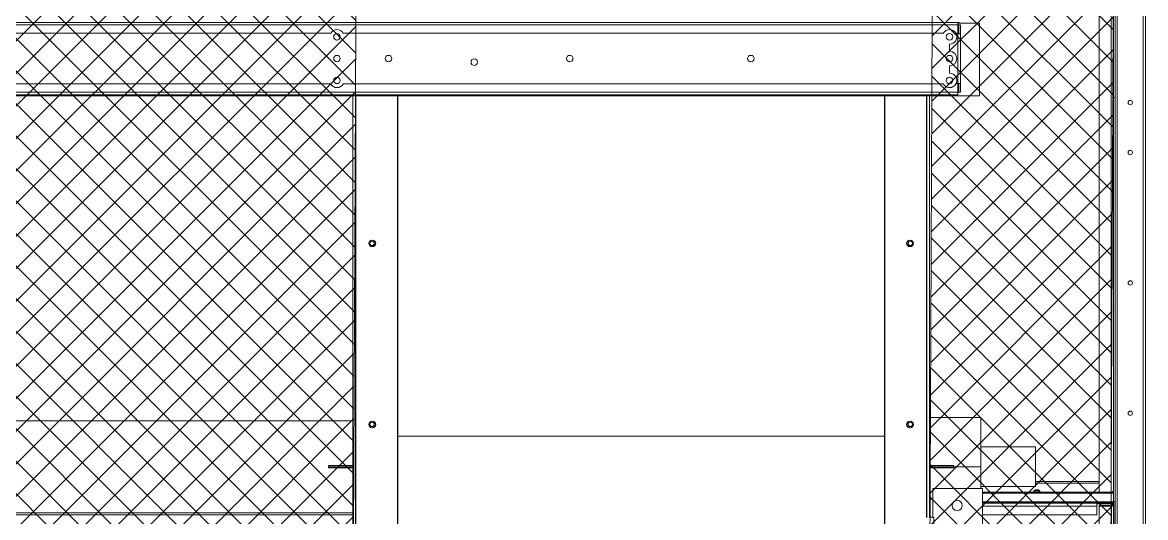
# Model space of a CAD drawing. Header units: millimetres. Extents: x -17070 to 45881, y -291348 to 34009.
# Drawn here: x 36494 to 38044, y 22086 to 22770 of the extents above; entities that cross this region are included whole.
import ezdxf

# ---------------------------------------------------------------- set-up
doc = ezdxf.new("R2010")
doc.units = ezdxf.units.MM
pattern_1 = [(45, (-829389.63, -356984.166), (-22.4506403, 22.4506403), []), (135, (-829389.63, -356984.166), (-22.4506403, -22.4506403), [])]

# ---------------------------------------------------------------- blocks, each defined once
blk = doc.blocks.new('2')
at = {"lineweight": 5}
h = blk.add_hatch(dxfattribs=at)
h.set_pattern_fill('ANSI37', scale=10)
h.set_pattern_definition(pattern_1)
h.paths.add_polyline_path([(37991.5, 20959.7), (37999.9, 22881.9), (37750, 22881.9), (37741.5, 20959.7)])
h = blk.add_hatch(dxfattribs=at)
h.set_pattern_fill('ANSI37', scale=10)
h.set_pattern_definition(pattern_1)
h.paths.add_polyline_path([(36945.9, 20947.9), (36954.4, 22870.1), (36442, 22870.1), (36433.5, 20947.9)])
at = {"color": 7, "lineweight": 20}
for p, q in [((38001.9, 20951.4), (38001.9, 23793.2)), ((38005, 20951.4), (38005, 23793.2)), ((38040.8, 20951.4), (38040.8, 23793.2)), ((38043.9, 20951.4), (38043.9, 23793.2)), ((35602.8, 22769.9), (37785, 22769.9)), ((35602.8, 22766.4), (37785, 22766.4)), ((37814.8, 22668.7), (35570.7, 22668.7)), ((37785, 22673.4), (35602.8, 22673.4)), ((37785, 22669.9), (35602.8, 22669.9)), ((36950.1, 21256.4), (36950.1, 22668.7)), ((36953.6, 21256.4), (36953.6, 22669.9)), ((36954.1, 21256.4), (36954.1, 22669.9)), ((37011.6, 21256.4), (37011.6, 22669.9)), ((37012.1, 21256.4), (37012.1, 22669.9)), ((37683.7, 21256.4), (37683.7, 22669.9)), ((37684.2, 21256.4), (37684.2, 22669.9))]:
    blk.add_line(p, q, dxfattribs=at)
at = {"color": 7, "lineweight": 20, "ltscale": 0.415127}
for p, q in [((37979.9, 22868.7), (37979.9, 22121.4)), ((37996.4, 22121.4), (37996.4, 22868.7)), ((37999.9, 22123.9), (37999.9, 22871.1))]:
    blk.add_line(p, q, dxfattribs=at)
at = {"color": 7, "lineweight": 20, "ltscale": 0.098092}
blk.add_line((37999.9, 22666.4), (37999.9, 22842.9), dxfattribs=at)
at = {"color": 7, "lineweight": 20, "ltscale": 0.001944}
for p, q in [((37785, 22766.4), (37785, 22769.9)), ((37785, 22754.1), (37788.5, 22754.1)), ((37785, 22685.7), (37788.5, 22685.7)), ((37785, 22673.4), (37785, 22669.9))]:
    blk.add_line(p, q, dxfattribs=at)
at = {"color": 7, "lineweight": 20, "ltscale": 0.016528}
blk.add_line((37814.8, 22768.7), (37785, 22768.7), dxfattribs=at)
at = {"color": 7, "lineweight": 20, "ltscale": 0.055556}
blk.add_line((37814.8, 22668.7), (37814.8, 22768.7), dxfattribs=at)
at = {"color": 7, "lineweight": 20, "ltscale": 0.247822}
for p, q in [((36919.5, 22754.9), (36473.4, 22754.9)), ((36473.4, 22684.9), (36919.5, 22684.9))]:
    blk.add_line(p, q, dxfattribs=at)
at = {"color": 7, "lineweight": 20, "ltscale": 0.460044}
for p, q in [((37764.9, 22754.9), (36936.8, 22754.9)), ((36936.8, 22684.9), (37764.9, 22684.9))]:
    blk.add_line(p, q, dxfattribs=at)
at = {"color": 7, "lineweight": 20, "ltscale": 0.001578}
for p, q in [((37785, 22754.9), (37782.2, 22754.9)), ((37782.2, 22684.9), (37785, 22684.9))]:
    blk.add_line(p, q, dxfattribs=at)
at = {"color": 7, "lineweight": 20, "ltscale": 0.001347}
for p, q in [((37782.6, 22754.1), (37785, 22754.1)), ((37782.6, 22685.7), (37785, 22685.7))]:
    blk.add_line(p, q, dxfattribs=at)
at = {"color": 7, "lineweight": 20, "ltscale": 0.006833}
for p, q in [((37785, 22754.1), (37785, 22766.4)), ((37786.5, 22766.4), (37786.5, 22754.1)), ((37788.5, 22754.1), (37788.5, 22766.4)), ((37785, 22673.4), (37785, 22685.7)), ((37786.5, 22685.7), (37786.5, 22673.4)), ((37788.5, 22673.4), (37788.5, 22685.7))]:
    blk.add_line(p, q, dxfattribs=at)
at = {"color": 7, "lineweight": 20, "ltscale": 0.006389}
for p, q in [((37785, 22754.9), (37785, 22766.4)), ((37785, 22673.4), (37785, 22684.9))]:
    blk.add_line(p, q, dxfattribs=at)
at = {"color": 7, "lineweight": 20, "ltscale": 0.000833333}
for p, q in [((37785, 22766.4), (37786.5, 22766.4)), ((37785, 22673.4), (37786.5, 22673.4)), ((37750.5, 22086.4), (37752, 22086.4))]:
    blk.add_line(p, q, dxfattribs=at)
at = {"color": 7, "lineweight": 20, "ltscale": 0.038}
for p, q in [((37785, 22754.1), (37785, 22685.7)), ((37788.5, 22754.1), (37788.5, 22685.7))]:
    blk.add_line(p, q, dxfattribs=at)
at = {"color": 7, "lineweight": 20, "ltscale": 0.001111}
for p, q in [((37786.5, 22766.4), (37788.5, 22766.4)), ((37786.5, 22673.4), (37788.5, 22673.4)), ((38001.9, 22666.4), (37999.9, 22666.4))]:
    blk.add_line(p, q, dxfattribs=at)
at = {"color": 7, "lineweight": 20, "ltscale": 0.005556}
for p, q in [((37773.5, 22729.9), (37773.5, 22739.9)), ((37773.5, 22699.9), (37773.5, 22709.9))]:
    blk.add_line(p, q, dxfattribs=at)
at = {"color": 7, "lineweight": 20, "ltscale": 0.324167}
for p, q in [((37741.7, 22086.4), (37741.7, 22669.9)), ((37742.2, 22086.4), (37742.2, 22669.9))]:
    blk.add_line(p, q, dxfattribs=at)
at = {"color": 7, "lineweight": 20, "ltscale": 0.3235}
blk.add_line((37745.7, 22086.4), (37745.7, 22668.7), dxfattribs=at)
at = {"color": 7, "lineweight": 20, "ltscale": 0.284666}
blk.add_line((36437.7, 22220), (36950.1, 22220), dxfattribs=at)
at = {"color": 7, "lineweight": 20, "ltscale": 0.037}
blk.add_line((37746.5, 22158.1), (37746.5, 22224.7), dxfattribs=at)
at = {"color": 7, "lineweight": 20, "ltscale": 0.038889}
blk.add_line((37746.5, 22224.7), (37816.5, 22224.7), dxfattribs=at)
at = {"color": 7, "lineweight": 20, "ltscale": 0.037889}
blk.add_line((37816.5, 22156.5), (37816.5, 22224.7), dxfattribs=at)
at = {"color": 7, "lineweight": 20, "ltscale": 0.373111}
for p, q in [((37683.7, 22198.8), (37012.1, 22198.8)), ((37012.1, 22198.7), (37683.7, 22198.7)), ((37012.1, 22198.6), (37683.7, 22198.6)), ((37683.7, 22198.5), (37012.1, 22198.5))]:
    blk.add_line(p, q, dxfattribs=at)
at = {"color": 7, "lineweight": 20, "ltscale": 0.0004448}
blk.add_line((37745.7, 22184), (37746.5, 22184), dxfattribs=at)
at = {"color": 7, "lineweight": 20, "ltscale": 0.042111}
for p, q in [((37816.5, 22184), (37892.3, 22184)), ((37816.5, 22129), (37892.3, 22129))]:
    blk.add_line(p, q, dxfattribs=at)
at = {"color": 7, "lineweight": 20, "ltscale": 0.00187}
blk.add_line((37892.3, 22180.6), (37892.3, 22184), dxfattribs=at)
at = {"color": 7, "lineweight": 20, "ltscale": 0.028685}
blk.add_line((37892.3, 22129), (37892.3, 22180.6), dxfattribs=at)
at = {"color": 7, "lineweight": 20, "ltscale": 0.000888889}
for p, q in [((36916.2, 22158.1), (36916.2, 22156.5)), ((36916.2, 22154.9), (36916.2, 22156.5)), ((37779.6, 22154.9), (37779.6, 22158.1)), ((38000.3, 22108.7), (38001.9, 22108.7))]:
    blk.add_line(p, q, dxfattribs=at)
at = {"color": 7, "lineweight": 20, "ltscale": 0.018833}
for p, q in [((36916.2, 22158.1), (36950.1, 22158.1)), ((36950.1, 22156.5), (36916.2, 22156.5)), ((36950.1, 22156.5), (36916.2, 22156.5)), ((36916.2, 22154.9), (36950.1, 22154.9)), ((37779.6, 22158.1), (37745.7, 22158.1)), ((37745.7, 22156.5), (37779.6, 22156.5)), ((37745.7, 22156.5), (37779.6, 22156.5)), ((37779.6, 22154.9), (37745.7, 22154.9))]:
    blk.add_line(p, q, dxfattribs=at)
at = {"color": 7, "lineweight": 20, "ltscale": 0.024}
blk.add_line((37746.5, 22154.9), (37746.5, 22111.7), dxfattribs=at)
at = {"color": 7, "lineweight": 20, "ltscale": 0.0205}
for p, q in [((37779.6, 22156.5), (37816.5, 22156.5)), ((38000.3, 22071.8), (38000.3, 22108.7))]:
    blk.add_line(p, q, dxfattribs=at)
at = {"color": 7, "lineweight": 20, "ltscale": 0.016722}
blk.add_line((37816.5, 22156.5), (37816.5, 22126.4), dxfattribs=at)
at = {"color": 7, "lineweight": 20, "ltscale": 0.048667}
for p, q in [((37892.3, 22136), (37979.9, 22136)), ((37892.3, 22133.9), (37979.9, 22133.9))]:
    blk.add_line(p, q, dxfattribs=at)
at = {"color": 7, "lineweight": 20, "ltscale": 0.00694}
blk.add_line((37999.9, 22133.9), (37999.9, 22121.4), dxfattribs=at)
at = {"color": 7, "lineweight": 20, "ltscale": 0.000444773}
for p, q in [((37745.7, 22129), (37746.5, 22129)), ((37746.5, 22121.4), (37745.7, 22121.4)), ((37746.5, 22120), (37745.7, 22120))]:
    blk.add_line(p, q, dxfattribs=at)
at = {"color": 7, "lineweight": 20, "ltscale": 0.022222}
blk.add_line((37750.5, 22126.4), (37750.5, 22086.4), dxfattribs=at)
at = {"color": 7, "lineweight": 20, "ltscale": 0.038056}
blk.add_line((37750.5, 22126.4), (37819, 22126.4), dxfattribs=at)
at = {"color": 7, "lineweight": 20, "ltscale": 0.063889}
blk.add_line((37819, 22126.4), (37819, 22011.4), dxfattribs=at)
at = {"color": 7, "lineweight": 20, "ltscale": 0.100501}
for p, q in [((37999.9, 22121.4), (37819, 22121.4)), ((37999.9, 22120), (37819, 22120)), ((37819, 22108.2), (37999.9, 22108.2)), ((37819, 22107.1), (37999.9, 22107.1))]:
    blk.add_line(p, q, dxfattribs=at)
at = {"color": 7, "lineweight": 20, "ltscale": 0.009167}
blk.add_line((37979.9, 22121.4), (37996.4, 22121.4), dxfattribs=at)
at = {"color": 7, "lineweight": 20, "ltscale": 0.000154576}
blk.add_line((37997.9, 22121.4), (37997.9, 22121.7), dxfattribs=at)
at = {"color": 7, "lineweight": 20, "ltscale": 0.004264}
blk.add_line((37999.9, 22129.1), (37999.9, 22121.4), dxfattribs=at)
at = {"color": 7, "lineweight": 20, "ltscale": 0.007184}
blk.add_line((37999.9, 22110.9), (37999.9, 22123.9), dxfattribs=at)
at = {"color": 7, "lineweight": 20, "ltscale": 0.000773611}
blk.add_line((37999.9, 22120), (37999.9, 22121.4), dxfattribs=at)
at = {"color": 7, "lineweight": 20, "ltscale": 0.00658}
blk.add_line((37999.9, 22108.2), (37999.9, 22120), dxfattribs=at)
at = {"color": 7, "lineweight": 20, "ltscale": 0.000444754}
for p, q in [((37745.7, 22108.2), (37746.5, 22108.2)), ((37745.7, 22107.1), (37746.5, 22107.1)), ((37746.5, 22106.4), (37745.7, 22106.4)), ((37746.5, 22102), (37745.7, 22102)), ((37745.7, 22089.9), (37746.5, 22089.9))]:
    blk.add_line(p, q, dxfattribs=at)
at = {"color": 7, "lineweight": 20, "ltscale": 0.002222}
for p, q in [((37746.5, 22111.7), (37750.5, 22111.7)), ((37746.5, 22086.7), (37750.5, 22086.7))]:
    blk.add_line(p, q, dxfattribs=at)
at = {"color": 7, "lineweight": 20, "ltscale": 0.013889}
blk.add_line((37746.5, 22086.7), (37746.5, 22111.7), dxfattribs=at)
at = {"color": 7, "lineweight": 20, "ltscale": 0.087667}
for p, q in [((37976.8, 22106.4), (37819, 22106.4)), ((37976.8, 22102), (37819, 22102)), ((37819, 22089.9), (37976.8, 22089.9))]:
    blk.add_line(p, q, dxfattribs=at)
at = {"color": 7, "lineweight": 20, "ltscale": 0.011111}
for p, q in [((37996.8, 22106.4), (37976.8, 22106.4)), ((37976.8, 22105.2), (37996.8, 22105.2))]:
    blk.add_line(p, q, dxfattribs=at)
at = {"color": 7, "lineweight": 20, "ltscale": 0.002435}
blk.add_line((37976.8, 22106.4), (37976.8, 22102), dxfattribs=at)
at = {"color": 7, "lineweight": 20, "ltscale": 0.006739}
blk.add_line((37976.8, 22089.9), (37976.8, 22102), dxfattribs=at)
at = {"color": 7, "lineweight": 20, "ltscale": 0.000618889}
blk.add_line((37979.9, 22103.1), (37979.9, 22102), dxfattribs=at)
at = {"color": 7, "lineweight": 20, "ltscale": 0.009389}
for p, q in [((37979.9, 22103.1), (37996.8, 22103.1)), ((37979.9, 22102), (37996.8, 22102))]:
    blk.add_line(p, q, dxfattribs=at)
at = {"color": 7, "lineweight": 20, "ltscale": 0.316783}
blk.add_line((37979.9, 22102), (37979.9, 21531.8), dxfattribs=at)
at = {"color": 7, "lineweight": 20, "ltscale": 0.000403556}
blk.add_line((37996.8, 22106.4), (37996.8, 22107.1), dxfattribs=at)
at = {"color": 7, "lineweight": 20, "ltscale": 0.00222}
blk.add_line((37996.8, 22107.1), (37996.8, 22103.1), dxfattribs=at)
at = {"color": 7, "lineweight": 20, "ltscale": 0.000638044}
blk.add_line((37996.8, 22105.2), (37996.8, 22106.4), dxfattribs=at)
at = {"color": 7, "lineweight": 20, "ltscale": 0.017627}
blk.add_line((37996.8, 22070.3), (37996.8, 22102), dxfattribs=at)
at = {"color": 7, "lineweight": 20, "ltscale": 0.00164}
for p, q in [((37998.3, 22107.1), (37998.3, 22104.1)), ((37999.9, 22107.1), (37999.9, 22104.1))]:
    blk.add_line(p, q, dxfattribs=at)
at = {"color": 7, "lineweight": 20, "ltscale": 0.000235167}
blk.add_line((37999.9, 22109.1), (37999.9, 22109.5), dxfattribs=at)
at = {"color": 7, "lineweight": 20, "ltscale": 0.000590625}
blk.add_line((37999.9, 22107.1), (37999.9, 22108.2), dxfattribs=at)
at = {"color": 7, "lineweight": 20, "ltscale": 0.018559}
blk.add_line((37999.9, 22070.7), (37999.9, 22104.1), dxfattribs=at)
at = {"color": 7, "lineweight": 20, "ltscale": 0.284667}
for p, q in [((36437.7, 22093), (36950.1, 22093)), ((36437.7, 22089.9), (36950.1, 22089.9))]:
    blk.add_line(p, q, dxfattribs=at)
at = {"color": 7, "lineweight": 20, "ltscale": 0.041667}
blk.add_line((37752, 22086.4), (37752, 22011.4), dxfattribs=at)
at = {"color": 0, "lineweight": 20}
for points in [[(37750, 22881.9), (37999.9, 22881.9), (37991.5, 20959.7), (37741.5, 20959.7)], [(36442, 22870.1), (36954.4, 22870.1), (36945.9, 20947.9), (36433.5, 20947.9)]]:
    blk.add_lwpolyline(points, close=True, dxfattribs=at)
at = {"color": 7, "lineweight": 20}
for centre, radius in [((36928.1, 22749.9), 4.5), ((37773.5, 22749.9), 4.5), ((36928.1, 22719.9), 4.5), ((36999.3, 22719.9), 4.5), ((37249.3, 22719.9), 4.5), ((37499.3, 22719.9), 4.5), ((37773.5, 22719.9), 4.5), ((37117.6, 22714.9), 4.5), ((36928.1, 22689.9), 4.5), ((37773.5, 22689.9), 4.5), ((38022.9, 22659.3), 3), ((38022.9, 22590.3), 3), ((36976.6, 22464.9), 4.5), ((36977.1, 22464.9), 4.5), ((36976.6, 22464.9), 3), ((37718.7, 22464.9), 4.5), ((37719.2, 22464.9), 4.5), ((37719.2, 22464.9), 3), ((38022.9, 22410.3), 3), ((38022.9, 22230.3), 3), ((36976.6, 22214.9), 4.5), ((36977.1, 22214.9), 4.5), ((36976.6, 22214.9), 3), ((37718.7, 22214.9), 4.5), ((37719.2, 22214.9), 4.5), ((37719.2, 22214.9), 3), ((37784, 22102.9), 7)]:
    blk.add_circle(centre, radius, dxfattribs=at)
for centre, radius, start, end in [((37785, 22766.4), 3.5, 41.0824, 90), ((36928.1, 22749.9), 10, 29.9997, 150.0003), ((37773.5, 22749.9), 10, 29.9997, 150.0003), ((37773.5, 22749.9), 10, 270, 24.8343), ((37773.5, 22719.9), 10, 270, 90), ((37773.5, 22689.9), 10, 335.1651, 90), ((36928.1, 22689.9), 10, 210.0003, 329.9997), ((37773.5, 22689.9), 10, 210.0003, 329.9997)]:
    blk.add_arc(centre, radius, start, end, dxfattribs=at)
for centre, major_axis, ratio, start_param, end_param in [((37998.4, 22697), (1.5, 0), 0.838671, 0.007515, 0.030546), ((37893.9, 22121.7), (-4.5, 0), 0.69625, 3.141564, 6.283156), ((37893.9, 22121.7), (-4.5, 0), 0.69625, 6.283156, 6.369762), ((37893.9, 22120.2), (-4.5, 0), 0.69625, 3.522452, 5.902326), ((37893.9, 22121.7), (-4.5, 0), 0.69625, 3.05507, 3.141564), ((37996.4, 22123.9), (3.5, 0), 0.69625, 4.712389, 6.283185), ((37996.8, 22104.1), (1.5, 0), 0.69625, 4.712389, 6.283185), ((37996.8, 22104.1), (3.1, 0), 0.69625, 4.712389, 6.283185)]:
    blk.add_ellipse(centre, major_axis=major_axis, ratio=ratio, start_param=start_param, end_param=end_param, dxfattribs=at)

msp = doc.modelspace()

# ---------------------------------------------------------------- block references
msp.add_blockref('2', (0, 0))

doc.saveas('drawing.dxf')
